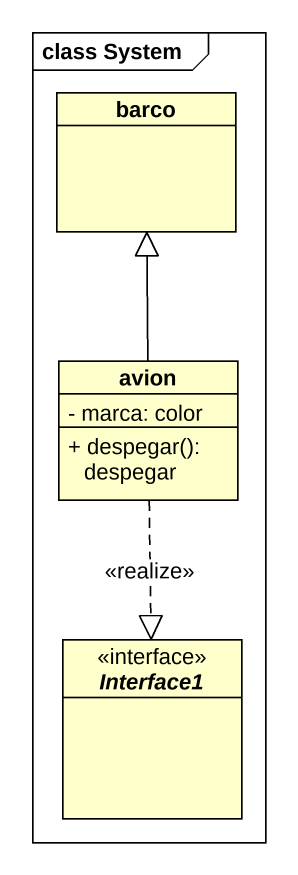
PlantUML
@startuml
mainframe class System
hide circle
hide empty members
skinparam classAttributeIconSize 0
class barco
class avion {
  - marca: color
  + despegar(): despegar
}
interface Interface1 <<interface>>
avion -up-|> barco
avion ..|> Interface1 : <<realize>>
@enduml
